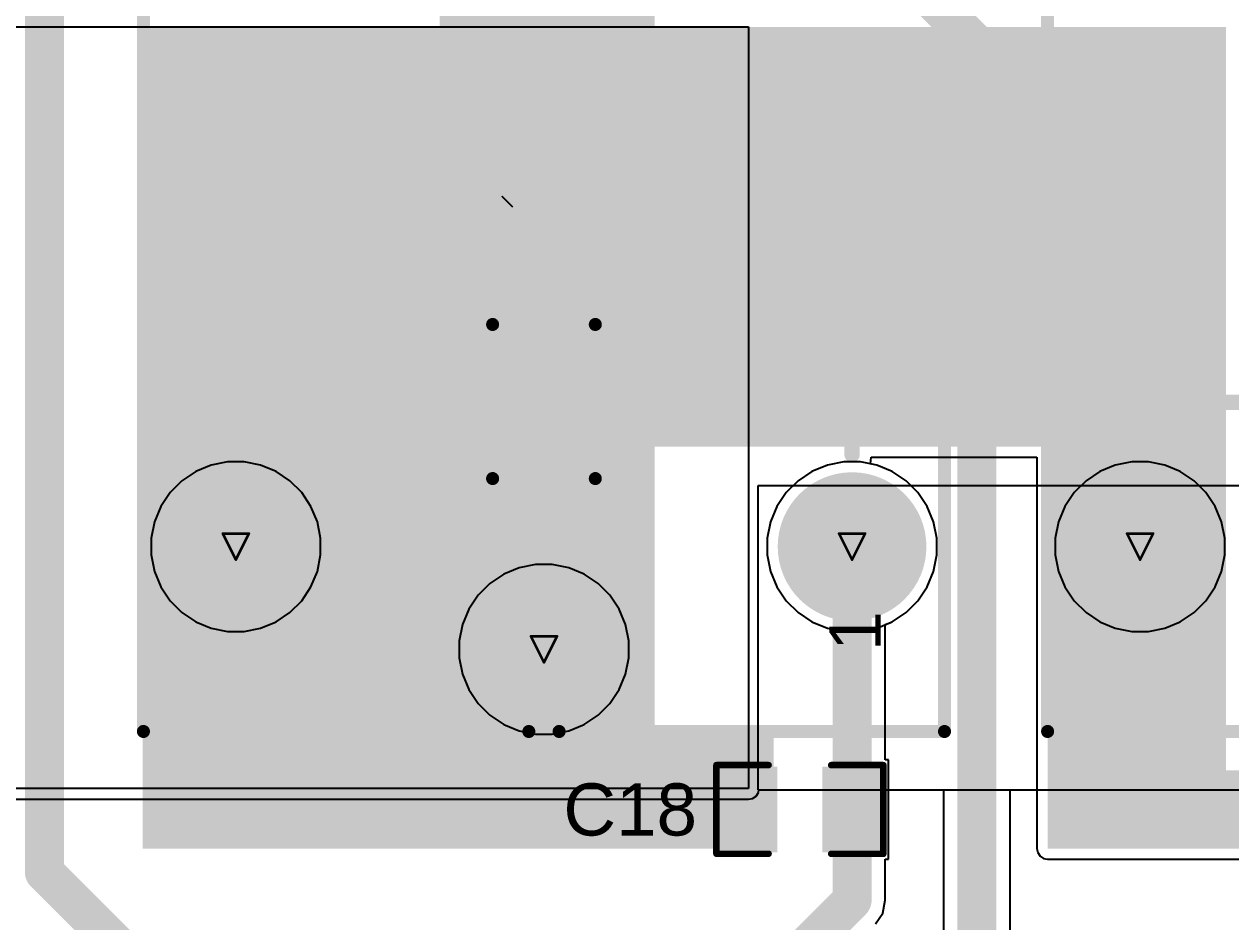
# Model space of a CAD drawing. Header units: inches. Extents: x -7 to 5163, y -3 to 5149.
# Drawn here: x 81.32 to 104.82, y 125.4 to 142.87 of the extents above; entities that cross this region are included whole.
import ezdxf

# ---------------------------------------------------------------- set-up
doc = ezdxf.new("R2010")
doc.units = ezdxf.units.IN
for name, color, linetype in [('Bottom Layer', 5, 'Continuous'), ('Bottom Solder', 6, 'Continuous'), ('Drill Drawing', 1, 'Continuous'), ('GND', 76, 'Continuous'), ('Multi-Layer', 9, 'Continuous'), ('Pad Holes', 156, 'Continuous'), ('PWR', 16, 'Continuous'), ('Top Layer', 1, 'Continuous'), ('Top Overlay', 2, 'Continuous'), ('Top Paste', 8, 'Continuous'), ('Top Solder', 216, 'Continuous')]:
    doc.layers.add(name, color=color, linetype=linetype)
doc.styles.add('Arial', font='', dxfattribs={"height": 0.2})
doc.styles.get('Arial').set_extended_font_data('Arial')

# ---------------------------------------------------------------- blocks, each defined once
blk = doc.blocks.new('SRD_05VDC_SL_C_8')
at = {"layer": 'Bottom Layer'}
h = blk.add_hatch(color=5, dxfattribs=at)
edge = h.paths.add_edge_path()
edge.add_arc((-5.100066, 5.999988), 1.397, 0, 360)
h = blk.add_hatch(color=5, dxfattribs=at)
edge = h.paths.add_edge_path()
edge.add_arc((7.100061999999999, 5.999479999999999), 1.397, 0, 360)
h = blk.add_hatch(color=5, dxfattribs=at)
edge = h.paths.add_edge_path()
edge.add_arc((-7.100061999999999, 0), 1.397, 0, 360)
h = blk.add_hatch(color=5, dxfattribs=at)
edge = h.paths.add_edge_path()
edge.add_arc((-5.100066, -5.999988), 1.397, 0, 360)
h = blk.add_hatch(color=5, dxfattribs=at)
edge = h.paths.add_edge_path()
edge.add_arc((7.100061999999999, -5.999479999999999), 1.397, 0, 360)
at = {"layer": 'Bottom Solder'}
h = blk.add_hatch(color=6, dxfattribs=at)
edge = h.paths.add_edge_path()
edge.add_arc((-5.100066, 5.999988), 1.4478, 0, 360)
h = blk.add_hatch(color=6, dxfattribs=at)
edge = h.paths.add_edge_path()
edge.add_arc((7.100061999999999, 5.999479999999999), 1.4478, 0, 360)
h = blk.add_hatch(color=6, dxfattribs=at)
edge = h.paths.add_edge_path()
edge.add_arc((-7.100061999999999, 0), 1.4478, 0, 360)
h = blk.add_hatch(color=6, dxfattribs=at)
edge = h.paths.add_edge_path()
edge.add_arc((-5.100066, -5.999988), 1.4478, 0, 360)
h = blk.add_hatch(color=6, dxfattribs=at)
edge = h.paths.add_edge_path()
edge.add_arc((7.100061999999999, -5.999479999999999), 1.4478, 0, 360)
at = {"layer": 'GND'}
h = blk.add_hatch(color=76, dxfattribs=at)
edge = h.paths.add_edge_path()
edge.add_arc((-5.100066, 5.999988), 1.397, 0, 360)
h = blk.add_hatch(color=76, dxfattribs=at)
edge = h.paths.add_edge_path()
edge.add_arc((7.100061999999999, 5.999479999999999), 1.397, 0, 360)
h = blk.add_hatch(color=76, dxfattribs=at)
edge = h.paths.add_edge_path()
edge.add_arc((-7.100061999999999, 0), 1.397, 0, 360)
h = blk.add_hatch(color=76, dxfattribs=at)
edge = h.paths.add_edge_path()
edge.add_arc((-5.100066, -5.999988), 1.397, 0, 360)
h = blk.add_hatch(color=76, dxfattribs=at)
edge = h.paths.add_edge_path()
edge.add_arc((7.100061999999999, -5.999479999999999), 1.397, 0, 360)
at = {"layer": 'Multi-Layer'}
h = blk.add_hatch(color=9, dxfattribs=at)
edge = h.paths.add_edge_path()
edge.add_arc((-5.100066, 5.999988), 1.397, 0, 360)
h = blk.add_hatch(color=9, dxfattribs=at)
edge = h.paths.add_edge_path()
edge.add_arc((7.100061999999999, 5.999479999999999), 1.397, 0, 360)
h = blk.add_hatch(color=9, dxfattribs=at)
edge = h.paths.add_edge_path()
edge.add_arc((-7.100061999999999, 0), 1.397, 0, 360)
h = blk.add_hatch(color=9, dxfattribs=at)
edge = h.paths.add_edge_path()
edge.add_arc((-5.100066, -5.999988), 1.397, 0, 360)
h = blk.add_hatch(color=9, dxfattribs=at)
edge = h.paths.add_edge_path()
edge.add_arc((7.100061999999999, -5.999479999999999), 1.397, 0, 360)
at = {"layer": 'Pad Holes'}
h = blk.add_hatch(color=7, dxfattribs=at)
edge = h.paths.add_edge_path()
edge.add_arc((-5.099989799999999, 5.999988), 0.7619999999999999, 0, 360)
h = blk.add_hatch(color=7, dxfattribs=at)
edge = h.paths.add_edge_path()
edge.add_arc((7.1000112, 5.999479999999999), 0.7619999999999999, 0, 360)
h = blk.add_hatch(color=7, dxfattribs=at)
edge = h.paths.add_edge_path()
edge.add_arc((-7.1000112, 0), 0.7619999999999999, 0, 360)
h = blk.add_hatch(color=7, dxfattribs=at)
edge = h.paths.add_edge_path()
edge.add_arc((-5.099989799999999, -5.999988), 0.7619999999999999, 0, 360)
h = blk.add_hatch(color=7, dxfattribs=at)
edge = h.paths.add_edge_path()
edge.add_arc((7.099935, -5.999479999999999), 0.7619999999999999, 0, 360)
at = {"layer": 'PWR'}
h = blk.add_hatch(color=16, dxfattribs=at)
edge = h.paths.add_edge_path()
edge.add_arc((-5.100066, 5.999988), 1.397, 0, 360)
h = blk.add_hatch(color=16, dxfattribs=at)
edge = h.paths.add_edge_path()
edge.add_arc((7.100061999999999, 5.999479999999999), 1.397, 0, 360)
h = blk.add_hatch(color=16, dxfattribs=at)
edge = h.paths.add_edge_path()
edge.add_arc((-7.100061999999999, 0), 1.397, 0, 360)
h = blk.add_hatch(color=16, dxfattribs=at)
edge = h.paths.add_edge_path()
edge.add_arc((-5.100066, -5.999988), 1.397, 0, 360)
h = blk.add_hatch(color=16, dxfattribs=at)
edge = h.paths.add_edge_path()
edge.add_arc((7.100061999999999, -5.999479999999999), 1.397, 0, 360)
at = {"layer": 'Top Layer'}
h = blk.add_hatch(color=1, dxfattribs=at)
edge = h.paths.add_edge_path()
edge.add_arc((-5.100066, 5.999988), 1.397, 0, 360)
h = blk.add_hatch(color=1, dxfattribs=at)
edge = h.paths.add_edge_path()
edge.add_arc((7.100061999999999, 5.999479999999999), 1.397, 0, 360)
h = blk.add_hatch(color=1, dxfattribs=at)
edge = h.paths.add_edge_path()
edge.add_arc((-7.100061999999999, 0), 1.397, 0, 360)
h = blk.add_hatch(color=1, dxfattribs=at)
edge = h.paths.add_edge_path()
edge.add_arc((-5.100066, -5.999988), 1.397, 0, 360)
h = blk.add_hatch(color=1, dxfattribs=at)
edge = h.paths.add_edge_path()
edge.add_arc((7.100061999999999, -5.999479999999999), 1.397, 0, 360)
at = {"layer": 'Top Solder'}
h = blk.add_hatch(color=216, dxfattribs=at)
edge = h.paths.add_edge_path()
edge.add_arc((-5.100066, 5.999988), 1.4478, 0, 360)
h = blk.add_hatch(color=216, dxfattribs=at)
edge = h.paths.add_edge_path()
edge.add_arc((7.100061999999999, 5.999479999999999), 1.4478, 0, 360)
h = blk.add_hatch(color=216, dxfattribs=at)
edge = h.paths.add_edge_path()
edge.add_arc((-7.100061999999999, 0), 1.4478, 0, 360)
h = blk.add_hatch(color=216, dxfattribs=at)
edge = h.paths.add_edge_path()
edge.add_arc((-5.100066, -5.999988), 1.4478, 0, 360)
h = blk.add_hatch(color=216, dxfattribs=at)
edge = h.paths.add_edge_path()
edge.add_arc((7.100061999999999, -5.999479999999999), 1.4478, 0, 360)
at = {"layer": 'Top Overlay'}
for points, const_width in [([(-8.6991444, 7.8000352), (10.5009696, 7.8000352)], 0.254), ([(-8.6991444, 7.8000352), (-8.6991444, 0.2946908)], 0.254), ([(10.500995, 7.8000098), (10.500995, -7.8000098)], 0.254), ([(-3.309874, 5.999988), (-2.2919944, 5.9999626)], 0.2999994), ([(-2.2919944, 5.999988), (-2.2919944, 1.0508488)], 0.2999994), ([(7.0993, 4.246879999999999), (7.0993, 2.0193)], 0.254), ([(-7.031735999999999, 3.727196), (-7.031735999999999, 1.7999964)], 0.2999994), ([(-7.031735999999999, 3.727196), (1.604264, 3.727196)], 0.2999994), ([(1.604264, 3.727196), (1.604264, 0.7272019999999999)], 0.2999994), ([(7.800593999999999, 2.30886), (6.150102, 0.70104)], 0.2999994), ([(-3.774948, 0.999998), (-0.7749539999999999, 0.999998)], 0.254), ([(-3.774948, 0.999998), (-3.774948, -0.999998)], 0.254), ([(-0.7749539999999999, 0.999998), (-0.7749539999999999, -0.999998)], 0.254), ([(1.604264, 0.7272019999999999), (1.628394, 0.7030466)], 0.2999994), ([(1.628394, 0.7030466), (5.644387999999999, 0.7030466)], 0.2999994), ([(5.644387999999999, 0.7030466), (6.152387999999999, 0.7030466)], 0.2999994), ([(-8.6991444, -0.2946908), (-8.6991444, -7.7999844)], 0.254), ([(7.168388, -0.31242), (7.168388, -4.25704)], 0.2999994), ([(-3.774948, -0.999998), (-0.7749539999999999, -0.999998)], 0.254), ([(-2.2919944, -1.0512552), (-2.2919944, -5.999988)], 0.2999994), ([(-2.2919944, -5.9999626), (-3.309874, -5.999988)], 0.2999994), ([(-8.699017399999999, -7.7999844), (10.5010966, -7.7999844)], 0.254)]:
    blk.add_lwpolyline(points, dxfattribs=dict(at, const_width=const_width))
for points, const_width in [([(-8.7626444, 7.8000352, 1), (-8.6356444, 7.8000352, 1)], 0.127), ([(-8.7626444, 7.8000352, 1), (-8.6356444, 7.8000352, 1)], 0.127), ([(10.4374696, 7.8000352, 1), (10.5644696, 7.8000352, 1)], 0.127), ([(10.437495, 7.8000098, 1), (10.564495, 7.8000098, 1)], 0.127), ([(-3.38487258, 5.999988, 1), (-3.23487542, 5.999988, 1)], 0.1499997), ([(-2.36699298, 5.999988, 1), (-2.21699582, 5.999988, 1)], 0.1499997), ([(-2.36699298, 5.9999626, 1), (-2.21699582, 5.9999626, 1)], 0.1499997), ([(7.0358, 4.246879999999999, 1), (7.162799999999999, 4.246879999999999, 1)], 0.127), ([(-7.106734579999999, 3.727196, 1), (-6.95673742, 3.727196, 1)], 0.1499997), ([(-7.106734579999999, 3.727196, 1), (-6.95673742, 3.727196, 1)], 0.1499997), ([(1.52926542, 3.727196, 1), (1.67926258, 3.727196, 1)], 0.1499997), ([(1.52926542, 3.727196, 1), (1.67926258, 3.727196, 1)], 0.1499997), ([(7.72559542, 2.30886, 1), (7.87559258, 2.30886, 1)], 0.1499997), ([(7.0358, 2.0193, 1), (7.162799999999999, 2.0193, 1)], 0.127), ([(-7.106734579999999, 1.7999964, 1), (-6.95673742, 1.7999964, 1)], 0.1499997), ([(-2.36699298, 1.0508488, 1), (-2.21699582, 1.0508488, 1)], 0.1499997), ([(-3.838448, 0.999998, 1), (-3.711448, 0.999998, 1)], 0.127), ([(-3.838448, 0.999998, 1), (-3.711448, 0.999998, 1)], 0.127), ([(-0.8384539999999999, 0.999998, 1), (-0.7114539999999999, 0.999998, 1)], 0.127), ([(-0.8384539999999999, 0.999998, 1), (-0.7114539999999999, 0.999998, 1)], 0.127), ([(1.52926542, 0.7272019999999999, 1), (1.67926258, 0.7272019999999999, 1)], 0.1499997), ([(1.52926542, 0.7272019999999999, 1), (1.67926258, 0.7272019999999999, 1)], 0.1499997), ([(1.55339542, 0.7030466, 1), (1.70339258, 0.7030466, 1)], 0.1499997), ([(1.55339542, 0.7030466, 1), (1.70339258, 0.7030466, 1)], 0.1499997), ([(5.569389419999999, 0.7030466, 1), (5.71938658, 0.7030466, 1)], 0.1499997), ([(5.569389419999999, 0.7030466, 1), (5.71938658, 0.7030466, 1)], 0.1499997), ([(6.07510342, 0.70104, 1), (6.225100579999999, 0.70104, 1)], 0.1499997), ([(6.077389419999999, 0.7030466, 1), (6.227386579999999, 0.7030466, 1)], 0.1499997), ([(-8.7626444, 0.2946908, 1), (-8.6356444, 0.2946908, 1)], 0.127), ([(-8.7626444, -0.2946908, 1), (-8.6356444, -0.2946908, 1)], 0.127), ([(7.093389419999999, -0.31242, 1), (7.243386579999999, -0.31242, 1)], 0.1499997), ([(-3.838448, -0.999998, 1), (-3.711448, -0.999998, 1)], 0.127), ([(-3.838448, -0.999998, 1), (-3.711448, -0.999998, 1)], 0.127), ([(-2.36699298, -1.0512552, 1), (-2.21699582, -1.0512552, 1)], 0.1499997), ([(-0.8384539999999999, -0.999998, 1), (-0.7114539999999999, -0.999998, 1)], 0.127), ([(-0.8384539999999999, -0.999998, 1), (-0.7114539999999999, -0.999998, 1)], 0.127), ([(7.093389419999999, -4.25704, 1), (7.243386579999999, -4.25704, 1)], 0.1499997), ([(-3.38487258, -5.999988, 1), (-3.23487542, -5.999988, 1)], 0.1499997), ([(-2.36699298, -5.9999626, 1), (-2.21699582, -5.9999626, 1)], 0.1499997), ([(-2.36699298, -5.999988, 1), (-2.21699582, -5.999988, 1)], 0.1499997), ([(-8.7626444, -7.7999844, 1), (-8.6356444, -7.7999844, 1)], 0.127), ([(-8.762517399999998, -7.7999844, 1), (-8.6355174, -7.7999844, 1)], 0.127), ([(10.437495, -7.8000098, 1), (10.564495, -7.8000098, 1)], 0.127), ([(10.4375966, -7.7999844, 1), (10.5645966, -7.7999844, 1)], 0.127)]:
    blk.add_lwpolyline(points, format="xyb", close=True, dxfattribs=dict(at, const_width=const_width))
at = {"layer": 'Top Overlay', "style": 'Arial'}
blk.add_text('1', height=1.00000054, dxfattribs=at).set_placement((-7.131989799999999, -6.558788))
blk = doc.blocks.new('SRD_05VDC_SL_C_12')
at = {"layer": 'Bottom Layer'}
h = blk.add_hatch(color=5, dxfattribs=at)
edge = h.paths.add_edge_path()
edge.add_arc((-5.100066, 5.999988), 1.397, 0, 360)
h = blk.add_hatch(color=5, dxfattribs=at)
edge = h.paths.add_edge_path()
edge.add_arc((7.100061999999999, 5.999479999999999), 1.397, 0, 360)
h = blk.add_hatch(color=5, dxfattribs=at)
edge = h.paths.add_edge_path()
edge.add_arc((-7.100061999999999, 0), 1.397, 0, 360)
h = blk.add_hatch(color=5, dxfattribs=at)
edge = h.paths.add_edge_path()
edge.add_arc((-5.100066, -5.999988), 1.397, 0, 360)
h = blk.add_hatch(color=5, dxfattribs=at)
edge = h.paths.add_edge_path()
edge.add_arc((7.100061999999999, -5.999479999999999), 1.397, 0, 360)
at = {"layer": 'Bottom Solder'}
h = blk.add_hatch(color=6, dxfattribs=at)
edge = h.paths.add_edge_path()
edge.add_arc((-5.100066, 5.999988), 1.4478, 0, 360)
h = blk.add_hatch(color=6, dxfattribs=at)
edge = h.paths.add_edge_path()
edge.add_arc((7.100061999999999, 5.999479999999999), 1.4478, 0, 360)
h = blk.add_hatch(color=6, dxfattribs=at)
edge = h.paths.add_edge_path()
edge.add_arc((-7.100061999999999, 0), 1.4478, 0, 360)
h = blk.add_hatch(color=6, dxfattribs=at)
edge = h.paths.add_edge_path()
edge.add_arc((-5.100066, -5.999988), 1.4478, 0, 360)
h = blk.add_hatch(color=6, dxfattribs=at)
edge = h.paths.add_edge_path()
edge.add_arc((7.100061999999999, -5.999479999999999), 1.4478, 0, 360)
at = {"layer": 'GND'}
h = blk.add_hatch(color=76, dxfattribs=at)
edge = h.paths.add_edge_path()
edge.add_arc((-5.100066, 5.999988), 1.397, 0, 360)
h = blk.add_hatch(color=76, dxfattribs=at)
edge = h.paths.add_edge_path()
edge.add_arc((7.100061999999999, 5.999479999999999), 1.397, 0, 360)
h = blk.add_hatch(color=76, dxfattribs=at)
edge = h.paths.add_edge_path()
edge.add_arc((-7.100061999999999, 0), 1.397, 0, 360)
h = blk.add_hatch(color=76, dxfattribs=at)
edge = h.paths.add_edge_path()
edge.add_arc((-5.100066, -5.999988), 1.397, 0, 360)
h = blk.add_hatch(color=76, dxfattribs=at)
edge = h.paths.add_edge_path()
edge.add_arc((7.100061999999999, -5.999479999999999), 1.397, 0, 360)
at = {"layer": 'Multi-Layer'}
h = blk.add_hatch(color=9, dxfattribs=at)
edge = h.paths.add_edge_path()
edge.add_arc((-5.100066, 5.999988), 1.397, 0, 360)
h = blk.add_hatch(color=9, dxfattribs=at)
edge = h.paths.add_edge_path()
edge.add_arc((7.100061999999999, 5.999479999999999), 1.397, 0, 360)
h = blk.add_hatch(color=9, dxfattribs=at)
edge = h.paths.add_edge_path()
edge.add_arc((-7.100061999999999, 0), 1.397, 0, 360)
h = blk.add_hatch(color=9, dxfattribs=at)
edge = h.paths.add_edge_path()
edge.add_arc((-5.100066, -5.999988), 1.397, 0, 360)
h = blk.add_hatch(color=9, dxfattribs=at)
edge = h.paths.add_edge_path()
edge.add_arc((7.100061999999999, -5.999479999999999), 1.397, 0, 360)
at = {"layer": 'Pad Holes'}
h = blk.add_hatch(color=7, dxfattribs=at)
edge = h.paths.add_edge_path()
edge.add_arc((-5.099989799999999, 5.999988), 0.7619999999999999, 0, 360)
h = blk.add_hatch(color=7, dxfattribs=at)
edge = h.paths.add_edge_path()
edge.add_arc((7.1000112, 5.999479999999999), 0.7619999999999999, 0, 360)
h = blk.add_hatch(color=7, dxfattribs=at)
edge = h.paths.add_edge_path()
edge.add_arc((-7.1000112, 0), 0.7619999999999999, 0, 360)
h = blk.add_hatch(color=7, dxfattribs=at)
edge = h.paths.add_edge_path()
edge.add_arc((-5.099989799999999, -5.999988), 0.7619999999999999, 0, 360)
h = blk.add_hatch(color=7, dxfattribs=at)
edge = h.paths.add_edge_path()
edge.add_arc((7.099935, -5.999479999999999), 0.7619999999999999, 0, 360)
at = {"layer": 'PWR'}
h = blk.add_hatch(color=16, dxfattribs=at)
edge = h.paths.add_edge_path()
edge.add_arc((-5.100066, 5.999988), 1.397, 0, 360)
h = blk.add_hatch(color=16, dxfattribs=at)
edge = h.paths.add_edge_path()
edge.add_arc((7.100061999999999, 5.999479999999999), 1.397, 0, 360)
h = blk.add_hatch(color=16, dxfattribs=at)
edge = h.paths.add_edge_path()
edge.add_arc((-7.100061999999999, 0), 1.397, 0, 360)
h = blk.add_hatch(color=16, dxfattribs=at)
edge = h.paths.add_edge_path()
edge.add_arc((-5.100066, -5.999988), 1.397, 0, 360)
h = blk.add_hatch(color=16, dxfattribs=at)
edge = h.paths.add_edge_path()
edge.add_arc((7.100061999999999, -5.999479999999999), 1.397, 0, 360)
at = {"layer": 'Top Layer'}
h = blk.add_hatch(color=1, dxfattribs=at)
edge = h.paths.add_edge_path()
edge.add_arc((-5.100066, 5.999988), 1.397, 0, 360)
h = blk.add_hatch(color=1, dxfattribs=at)
edge = h.paths.add_edge_path()
edge.add_arc((7.100061999999999, 5.999479999999999), 1.397, 0, 360)
h = blk.add_hatch(color=1, dxfattribs=at)
edge = h.paths.add_edge_path()
edge.add_arc((-7.100061999999999, 0), 1.397, 0, 360)
h = blk.add_hatch(color=1, dxfattribs=at)
edge = h.paths.add_edge_path()
edge.add_arc((-5.100066, -5.999988), 1.397, 0, 360)
h = blk.add_hatch(color=1, dxfattribs=at)
edge = h.paths.add_edge_path()
edge.add_arc((7.100061999999999, -5.999479999999999), 1.397, 0, 360)
at = {"layer": 'Top Solder'}
h = blk.add_hatch(color=216, dxfattribs=at)
edge = h.paths.add_edge_path()
edge.add_arc((-5.100066, 5.999988), 1.4478, 0, 360)
h = blk.add_hatch(color=216, dxfattribs=at)
edge = h.paths.add_edge_path()
edge.add_arc((7.100061999999999, 5.999479999999999), 1.4478, 0, 360)
h = blk.add_hatch(color=216, dxfattribs=at)
edge = h.paths.add_edge_path()
edge.add_arc((-7.100061999999999, 0), 1.4478, 0, 360)
h = blk.add_hatch(color=216, dxfattribs=at)
edge = h.paths.add_edge_path()
edge.add_arc((-5.100066, -5.999988), 1.4478, 0, 360)
h = blk.add_hatch(color=216, dxfattribs=at)
edge = h.paths.add_edge_path()
edge.add_arc((7.100061999999999, -5.999479999999999), 1.4478, 0, 360)
at = {"layer": 'Top Overlay'}
for points, const_width in [([(-8.6991444, 7.8000352), (10.5009696, 7.8000352)], 0.254), ([(-8.6991444, 7.8000352), (-8.6991444, 0.2946908)], 0.254), ([(10.500995, 7.8000098), (10.500995, -7.8000098)], 0.254), ([(-3.309874, 5.999988), (-2.2919944, 5.9999626)], 0.2999994), ([(-2.2919944, 5.999988), (-2.2919944, 1.0508488)], 0.2999994), ([(7.0993, 4.246879999999999), (7.0993, 2.0193)], 0.254), ([(-7.031735999999999, 3.727196), (-7.031735999999999, 1.7999964)], 0.2999994), ([(-7.031735999999999, 3.727196), (1.604264, 3.727196)], 0.2999994), ([(1.604264, 3.727196), (1.604264, 0.7272019999999999)], 0.2999994), ([(7.800593999999999, 2.30886), (6.150102, 0.70104)], 0.2999994), ([(-3.774948, 0.999998), (-0.7749539999999999, 0.999998)], 0.254), ([(-3.774948, 0.999998), (-3.774948, -0.999998)], 0.254), ([(-0.7749539999999999, 0.999998), (-0.7749539999999999, -0.999998)], 0.254), ([(1.604264, 0.7272019999999999), (1.628394, 0.7030466)], 0.2999994), ([(1.628394, 0.7030466), (5.644387999999999, 0.7030466)], 0.2999994), ([(5.644387999999999, 0.7030466), (6.152387999999999, 0.7030466)], 0.2999994), ([(-8.6991444, -0.2946908), (-8.6991444, -7.7999844)], 0.254), ([(7.168388, -0.31242), (7.168388, -4.25704)], 0.2999994), ([(-3.774948, -0.999998), (-0.7749539999999999, -0.999998)], 0.254), ([(-2.2919944, -1.0512552), (-2.2919944, -5.999988)], 0.2999994), ([(-2.2919944, -5.9999626), (-3.309874, -5.999988)], 0.2999994), ([(-8.699017399999999, -7.7999844), (10.5010966, -7.7999844)], 0.254)]:
    blk.add_lwpolyline(points, dxfattribs=dict(at, const_width=const_width))
for points, const_width in [([(-8.7626444, 7.8000352, 1), (-8.6356444, 7.8000352, 1)], 0.127), ([(-8.7626444, 7.8000352, 1), (-8.6356444, 7.8000352, 1)], 0.127), ([(10.4374696, 7.8000352, 1), (10.5644696, 7.8000352, 1)], 0.127), ([(10.437495, 7.8000098, 1), (10.564495, 7.8000098, 1)], 0.127), ([(-3.38487258, 5.999988, 1), (-3.23487542, 5.999988, 1)], 0.1499997), ([(-2.36699298, 5.999988, 1), (-2.21699582, 5.999988, 1)], 0.1499997), ([(-2.36699298, 5.9999626, 1), (-2.21699582, 5.9999626, 1)], 0.1499997), ([(7.0358, 4.246879999999999, 1), (7.162799999999999, 4.246879999999999, 1)], 0.127), ([(-7.106734579999999, 3.727196, 1), (-6.95673742, 3.727196, 1)], 0.1499997), ([(-7.106734579999999, 3.727196, 1), (-6.95673742, 3.727196, 1)], 0.1499997), ([(1.52926542, 3.727196, 1), (1.67926258, 3.727196, 1)], 0.1499997), ([(1.52926542, 3.727196, 1), (1.67926258, 3.727196, 1)], 0.1499997), ([(7.72559542, 2.30886, 1), (7.87559258, 2.30886, 1)], 0.1499997), ([(7.0358, 2.0193, 1), (7.162799999999999, 2.0193, 1)], 0.127), ([(-7.106734579999999, 1.7999964, 1), (-6.95673742, 1.7999964, 1)], 0.1499997), ([(-2.36699298, 1.0508488, 1), (-2.21699582, 1.0508488, 1)], 0.1499997), ([(-3.838448, 0.999998, 1), (-3.711448, 0.999998, 1)], 0.127), ([(-3.838448, 0.999998, 1), (-3.711448, 0.999998, 1)], 0.127), ([(-0.8384539999999999, 0.999998, 1), (-0.7114539999999999, 0.999998, 1)], 0.127), ([(-0.8384539999999999, 0.999998, 1), (-0.7114539999999999, 0.999998, 1)], 0.127), ([(1.52926542, 0.7272019999999999, 1), (1.67926258, 0.7272019999999999, 1)], 0.1499997), ([(1.52926542, 0.7272019999999999, 1), (1.67926258, 0.7272019999999999, 1)], 0.1499997), ([(1.55339542, 0.7030466, 1), (1.70339258, 0.7030466, 1)], 0.1499997), ([(1.55339542, 0.7030466, 1), (1.70339258, 0.7030466, 1)], 0.1499997), ([(5.569389419999999, 0.7030466, 1), (5.71938658, 0.7030466, 1)], 0.1499997), ([(5.569389419999999, 0.7030466, 1), (5.71938658, 0.7030466, 1)], 0.1499997), ([(6.07510342, 0.70104, 1), (6.225100579999999, 0.70104, 1)], 0.1499997), ([(6.077389419999999, 0.7030466, 1), (6.227386579999999, 0.7030466, 1)], 0.1499997), ([(-8.7626444, 0.2946908, 1), (-8.6356444, 0.2946908, 1)], 0.127), ([(-8.7626444, -0.2946908, 1), (-8.6356444, -0.2946908, 1)], 0.127), ([(7.093389419999999, -0.31242, 1), (7.243386579999999, -0.31242, 1)], 0.1499997), ([(-3.838448, -0.999998, 1), (-3.711448, -0.999998, 1)], 0.127), ([(-3.838448, -0.999998, 1), (-3.711448, -0.999998, 1)], 0.127), ([(-2.36699298, -1.0512552, 1), (-2.21699582, -1.0512552, 1)], 0.1499997), ([(-0.8384539999999999, -0.999998, 1), (-0.7114539999999999, -0.999998, 1)], 0.127), ([(-0.8384539999999999, -0.999998, 1), (-0.7114539999999999, -0.999998, 1)], 0.127), ([(7.093389419999999, -4.25704, 1), (7.243386579999999, -4.25704, 1)], 0.1499997), ([(-3.38487258, -5.999988, 1), (-3.23487542, -5.999988, 1)], 0.1499997), ([(-2.36699298, -5.9999626, 1), (-2.21699582, -5.9999626, 1)], 0.1499997), ([(-2.36699298, -5.999988, 1), (-2.21699582, -5.999988, 1)], 0.1499997), ([(-8.7626444, -7.7999844, 1), (-8.6356444, -7.7999844, 1)], 0.127), ([(-8.762517399999998, -7.7999844, 1), (-8.6355174, -7.7999844, 1)], 0.127), ([(10.437495, -7.8000098, 1), (10.564495, -7.8000098, 1)], 0.127), ([(10.4375966, -7.7999844, 1), (10.5645966, -7.7999844, 1)], 0.127)]:
    blk.add_lwpolyline(points, format="xyb", close=True, dxfattribs=dict(at, const_width=const_width))
at = {"layer": 'Top Overlay', "style": 'Arial'}
blk.add_text('1', height=1.00000054, dxfattribs=at).set_placement((-7.131989799999999, -6.558788))
blk = doc.blocks.new('C___0805_75')
at = {"layer": 'Top Layer'}
for points in [[(-1.524, 0.7619999999999999), (-0.508, 0.7619999999999999), (-0.508, -0.7619999999999999), (-1.524, -0.7619999999999999)], [(0.508, 0.7619999999999999), (1.524, 0.7619999999999999), (1.524, -0.7619999999999999), (0.508, -0.7619999999999999)]]:
    blk.add_hatch(color=1, dxfattribs=at).paths.add_polyline_path(points)
at = {"layer": 'Top Paste'}
for points in [[(-1.524, 0.7619999999999999), (-0.508, 0.7619999999999999), (-0.508, -0.7619999999999999), (-1.524, -0.7619999999999999)], [(0.508, 0.7619999999999999), (1.524, 0.7619999999999999), (1.524, -0.7619999999999999), (0.508, -0.7619999999999999)]]:
    blk.add_hatch(color=8, dxfattribs=at).paths.add_polyline_path(points)
at = {"layer": 'Top Solder'}
for points in [[(-1.59399986, 0.8319998599999999), (-0.4380001399999999, 0.8319998599999999), (-0.4380001399999999, -0.8319998599999999), (-1.59399986, -0.8319998599999999)], [(0.4380001399999999, 0.8319998599999999), (1.59399986, 0.8319998599999999), (1.59399986, -0.8319998599999999), (0.4380001399999999, -0.8319998599999999)]]:
    blk.add_hatch(color=216, dxfattribs=at).paths.add_polyline_path(points)
at = {"layer": 'Top Overlay', "const_width": 0.127}
for points in [[(-1.6256, 0.8636), (-1.6256, -0.8636)], [(-0.6096, 0.8636), (-1.6256, 0.8636)], [(1.6256, 0.8636), (0.6096, 0.8636)], [(1.6256, 0.8636), (1.6256, -0.8636)], [(-0.6096, -0.8636), (-1.6256, -0.8636)], [(1.6256, -0.8636), (0.6096, -0.8636)]]:
    blk.add_lwpolyline(points, dxfattribs=at)
at = {"layer": 'Top Overlay', "const_width": 0.0635}
for points in [[(-1.65735, 0.8636, 1), (-1.59385, 0.8636, 1)], [(-1.65735, 0.8636, 1), (-1.59385, 0.8636, 1)], [(-0.64135, 0.8636, 1), (-0.57785, 0.8636, 1)], [(0.57785, 0.8636, 1), (0.64135, 0.8636, 1)], [(1.59385, 0.8636, 1), (1.65735, 0.8636, 1)], [(1.59385, 0.8636, 1), (1.65735, 0.8636, 1)], [(-1.65735, -0.8636, 1), (-1.59385, -0.8636, 1)], [(-1.65735, -0.8636, 1), (-1.59385, -0.8636, 1)], [(-0.64135, -0.8636, 1), (-0.57785, -0.8636, 1)], [(0.57785, -0.8636, 1), (0.64135, -0.8636, 1)], [(1.59385, -0.8636, 1), (1.65735, -0.8636, 1)], [(1.59385, -0.8636, 1), (1.65735, -0.8636, 1)]]:
    blk.add_lwpolyline(points, format="xyb", close=True, dxfattribs=at)

msp = doc.modelspace()

# ---------------------------------------------------------------- hatches: boundary and pattern name
at = {"layer": 'Top Layer'}
for points in [[(89.40929032, 126.8222), (93.59980264, 126.8222), (93.59980264, 157.3276), (89.40929032, 157.3276)], [(83.63014516, 134.64718562), (104.7242, 134.64718562), (104.7242, 142.81615074), (83.63014516, 142.81615074)], [(83.63014516, 126.8222), (93.59899999999999, 126.8222), (93.59899999999999, 142.8161482), (83.63014516, 142.8161482)], [(101.25042742, 126.8222), (104.72419746, 126.8222), (104.72419746, 142.8161482), (101.25042742, 142.8161482)], [(83.6422, 126.8222), (95.91915791999999, 126.8222), (95.91915791999999, 129.0828), (83.6422, 129.0828)], [(101.25042742, 126.8222), (113.52738534, 126.8222), (113.52738534, 128.3462), (101.25042742, 128.3462)]]:
    msp.add_hatch(color=1, dxfattribs=at).paths.add_polyline_path(points)

# ---------------------------------------------------------------- linework, layer by layer
at = {"layer": 'Bottom Layer'}
for p, q in [((72.41539999999999, 142.8242), (95.42779999999999, 142.8242)), ((95.42779999999999, 142.8242), (95.42779999999999, 127.9906)), ((95.60496246, 133.8834), (95.60496246, 127.9652)), ((106.21812386, 133.8834), (95.60496246, 133.8834)), ((95.42779999999999, 127.9906), (62.7634, 127.9906)), ((95.50708356, 127.79919068), (95.57429957999999, 127.84410042)), ((95.57429957999999, 127.84410042), (95.61920932, 127.91131644)), ((95.60496246, 127.9652), (106.21812386, 127.9652)), ((95.61920932, 127.91131644), (95.62992811999999, 127.9652)), ((95.62992811999999, 127.9652), (99.22535907999999, 127.9652)), ((99.22535907999999, 127.9652), (99.22535907999999, 11.32087144)), ((100.52024092, 11.05269316), (100.52024092, 127.9652)), ((100.52024092, 127.9652), (106.21812386, 127.9652)), ((62.7634, 127.78341982), (95.42779999999999, 127.78341982)), ((95.42779999999999, 127.78341982), (95.50708356, 127.79919068))]:
    msp.add_line(p, q, dxfattribs=at)
at = {"layer": 'Bottom Layer', "const_width": 0.7619999999999999}
for points in [[(97.44277692, 144.90138914), (99.8728, 142.47136606)], [(99.8728, 11.05269316), (99.8728, 142.47136606)]]:
    msp.add_lwpolyline(points, dxfattribs=at)
at = {"layer": 'Bottom Layer', "const_width": 0.3809999999999999}
msp.add_lwpolyline([(99.6823, 142.47136606, 1), (100.0633, 142.47136606, 1)], format="xyb", close=True, dxfattribs=at)
msp.add_lwpolyline([(99.6823, 142.47136606, 1), (100.0633, 142.47136606, 1)], format="xyb", close=True, dxfattribs=at)
at = {"layer": 'Drill Drawing', "const_width": 0.0508}
for points in [[(85.18918192, 132.95546434), (85.69718191999999, 132.95546434)], [(85.18918192, 132.95546434), (85.44318191999999, 132.44746434)], [(85.44318191999999, 132.44746434), (85.69718191999999, 132.95546434)], [(97.18915792, 132.95546434), (97.69715792, 132.95546434)], [(97.18915792, 132.95546434), (97.44315791999999, 132.44746434)], [(97.44315791999999, 132.44746434), (97.69715792, 132.95546434)], [(102.79740934, 132.95546434), (103.30540934, 132.95546434)], [(102.79740934, 132.95546434), (103.05140934, 132.44746434)], [(103.05140934, 132.44746434), (103.30540934, 132.95546434)], [(91.18916992, 130.95544294), (91.69716992, 130.95544294)], [(91.18916992, 130.95544294), (91.44316992, 130.44744294)], [(91.44316992, 130.44744294), (91.69716992, 130.95544294)]]:
    msp.add_lwpolyline(points, dxfattribs=at)
at = {"layer": 'Drill Drawing', "const_width": 0.0254}
for points in [[(85.17648191999999, 132.95546434, 1), (85.20188192, 132.95546434, 1)], [(85.17648191999999, 132.95546434, 1), (85.20188192, 132.95546434, 1)], [(85.68448192, 132.95546434, 1), (85.70988192, 132.95546434, 1)], [(85.68448192, 132.95546434, 1), (85.70988192, 132.95546434, 1)], [(97.17645791999999, 132.95546434, 1), (97.20185792, 132.95546434, 1)], [(97.17645791999999, 132.95546434, 1), (97.20185792, 132.95546434, 1)], [(97.68445792, 132.95546434, 1), (97.70985791999999, 132.95546434, 1)], [(97.68445792, 132.95546434, 1), (97.70985791999999, 132.95546434, 1)], [(102.78470934, 132.95546434, 1), (102.81010934, 132.95546434, 1)], [(102.78470934, 132.95546434, 1), (102.81010934, 132.95546434, 1)], [(103.29270934, 132.95546434, 1), (103.31810934, 132.95546434, 1)], [(103.29270934, 132.95546434, 1), (103.31810934, 132.95546434, 1)], [(85.43048191999999, 132.44746434, 1), (85.45588192, 132.44746434, 1)], [(85.43048191999999, 132.44746434, 1), (85.45588192, 132.44746434, 1)], [(97.43045792, 132.44746434, 1), (97.45585792, 132.44746434, 1)], [(97.43045792, 132.44746434, 1), (97.45585792, 132.44746434, 1)], [(103.03870934, 132.44746434, 1), (103.06410934, 132.44746434, 1)], [(103.03870934, 132.44746434, 1), (103.06410934, 132.44746434, 1)], [(91.17646992, 130.95544294, 1), (91.20186992, 130.95544294, 1)], [(91.17646992, 130.95544294, 1), (91.20186992, 130.95544294, 1)], [(91.68446992, 130.95544294, 1), (91.70986992, 130.95544294, 1)], [(91.68446992, 130.95544294, 1), (91.70986992, 130.95544294, 1)], [(91.43046992, 130.44744294, 1), (91.45586992, 130.44744294, 1)], [(91.43046992, 130.44744294, 1), (91.45586992, 130.44744294, 1)]]:
    msp.add_lwpolyline(points, format="xyb", close=True, dxfattribs=at)
at = {"layer": 'GND'}
for p, q in [((84.961603, 134.28894148), (84.66114131999998, 134.16448402)), ((85.28057366, 134.35238814), (84.961603, 134.28894148)), ((85.60579018, 134.35238814), (85.28057366, 134.35238814)), ((85.92476083999999, 134.28894148), (85.60579018, 134.35238814)), ((86.22522252, 134.16448402), (85.92476083999999, 134.28894148)), ((96.96157899999999, 134.28894148), (96.66111732, 134.16448402)), ((97.28054965999999, 134.35238814), (96.96157899999999, 134.28894148)), ((97.60576618, 134.35238814), (97.28054965999999, 134.35238814)), ((97.92473684, 134.28894148), (97.60576618, 134.35238814)), ((98.22519851999999, 134.16448402), (97.92473684, 134.28894148)), ((102.56983042, 134.28894148), (102.26936874, 134.16448402)), ((102.88880108, 134.35238814), (102.56983042, 134.28894148)), ((103.2140176, 134.35238814), (102.88880108, 134.35238814)), ((103.53298826, 134.28894148), (103.2140176, 134.35238814)), ((103.83344994, 134.16448402), (103.53298826, 134.28894148)), ((84.39073038, 133.98380366), (84.1607664, 133.75383968)), ((84.66114131999998, 134.16448402), (84.39073038, 133.98380366)), ((86.49563346, 133.98380366), (86.22522252, 134.16448402)), ((86.72559743999999, 133.75383968), (86.49563346, 133.98380366)), ((96.39070637999998, 133.98380366), (96.16074239999999, 133.75383968)), ((96.66111732, 134.16448402), (96.39070637999998, 133.98380366)), ((98.49560946, 133.98380366), (98.22519851999999, 134.16448402)), ((98.72557343999999, 133.75383968), (98.49560946, 133.98380366)), ((101.9989578, 133.98380366), (101.76899382, 133.75383968)), ((102.26936874, 134.16448402), (101.9989578, 133.98380366)), ((104.10386088, 133.98380366), (103.83344994, 134.16448402)), ((104.33382486, 133.75383968), (104.10386088, 133.98380366)), ((84.1607664, 133.75383968), (83.98008603999999, 133.48342874)), ((86.9062778, 133.48342874), (86.72559743999999, 133.75383968)), ((96.16074239999999, 133.75383968), (95.98006203999999, 133.48342874)), ((98.90625379999999, 133.48342874), (98.72557343999999, 133.75383968)), ((101.76899382, 133.75383968), (101.58831346, 133.48342874)), ((104.51450522, 133.48342874), (104.33382486, 133.75383968)), ((83.98008603999999, 133.48342874), (83.85562858, 133.18296706)), ((87.03073526, 133.18296706), (86.9062778, 133.48342874)), ((95.98006203999999, 133.48342874), (95.85560457999999, 133.18296706)), ((99.03071126, 133.18296706), (98.90625379999999, 133.48342874)), ((101.58831346, 133.48342874), (101.463856, 133.18296706)), ((104.63896268, 133.18296706), (104.51450522, 133.48342874)), ((83.85562858, 133.18296706), (83.79218191999999, 132.8639964)), ((87.09418192, 132.8639964), (87.03073526, 133.18296706)), ((95.85560457999999, 133.18296706), (95.79215792, 132.8639964)), ((99.09415791999999, 132.8639964), (99.03071126, 133.18296706)), ((101.463856, 133.18296706), (101.40040934, 132.8639964)), ((104.70240934, 132.8639964), (104.63896268, 133.18296706)), ((83.79218191999999, 132.8639964), (83.79218191999999, 132.53877988)), ((87.09418192, 132.53877988), (87.09418192, 132.8639964)), ((95.79215792, 132.8639964), (95.79215792, 132.53877988)), ((99.09415791999999, 132.53877988), (99.09415791999999, 132.8639964)), ((101.40040934, 132.8639964), (101.40040934, 132.53877988)), ((104.70240934, 132.53877988), (104.70240934, 132.8639964)), ((83.79218191999999, 132.53877988), (83.85562858, 132.21980922)), ((87.03073526, 132.21980922), (87.09418192, 132.53877988)), ((91.28056165999999, 132.35239214), (90.961591, 132.28894548)), ((91.60577817999999, 132.35239214), (91.28056165999999, 132.35239214)), ((91.92474883999999, 132.28894548), (91.60577817999999, 132.35239214)), ((95.79215792, 132.53877988), (95.85560457999999, 132.21980922)), ((99.03071126, 132.21980922), (99.09415791999999, 132.53877988)), ((101.40040934, 132.53877988), (101.463856, 132.21980922)), ((104.63896268, 132.21980922), (104.70240934, 132.53877988)), ((83.85562858, 132.21980922), (83.98008603999999, 131.91934754)), ((86.9062778, 131.91934754), (87.03073526, 132.21980922)), ((90.66112932, 132.16448802), (90.39071838, 131.98380766)), ((90.961591, 132.28894548), (90.66112932, 132.16448802)), ((92.22521051999999, 132.16448802), (91.92474883999999, 132.28894548)), ((92.49562146, 131.98380766), (92.22521051999999, 132.16448802)), ((95.85560457999999, 132.21980922), (95.98006203999999, 131.91934754)), ((98.90625379999999, 131.91934754), (99.03071126, 132.21980922)), ((101.463856, 132.21980922), (101.58831346, 131.91934754)), ((104.51450522, 131.91934754), (104.63896268, 132.21980922)), ((83.98008603999999, 131.91934754), (84.1607664, 131.6489366)), ((86.72559743999999, 131.6489366), (86.9062778, 131.91934754)), ((90.39071838, 131.98380766), (90.1607544, 131.75384368)), ((92.72558543999999, 131.75384368), (92.49562146, 131.98380766)), ((95.98006203999999, 131.91934754), (96.16074239999999, 131.6489366)), ((98.72557343999999, 131.6489366), (98.90625379999999, 131.91934754)), ((101.58831346, 131.91934754), (101.76899382, 131.6489366)), ((104.33382486, 131.6489366), (104.51450522, 131.91934754)), ((84.1607664, 131.6489366), (84.39073038, 131.41897262)), ((86.49563346, 131.41897262), (86.72559743999999, 131.6489366)), ((90.1607544, 131.75384368), (89.98007403999999, 131.48343274)), ((92.9062658, 131.48343274), (92.72558543999999, 131.75384368)), ((96.16074239999999, 131.6489366), (96.39070637999998, 131.41897262)), ((98.49560946, 131.41897262), (98.72557343999999, 131.6489366)), ((101.76899382, 131.6489366), (101.9989578, 131.41897262)), ((104.10386088, 131.41897262), (104.33382486, 131.6489366)), ((84.39073038, 131.41897262), (84.66114131999998, 131.23829226)), ((86.22522252, 131.23829226), (86.49563346, 131.41897262)), ((89.98007403999999, 131.48343274), (89.85561657999999, 131.18297106)), ((93.03072325999999, 131.18297106), (92.9062658, 131.48343274)), ((96.39070637999998, 131.41897262), (96.66111732, 131.23829226)), ((98.22519851999999, 131.23829226), (98.49560946, 131.41897262)), ((101.9989578, 131.41897262), (102.26936874, 131.23829226)), ((103.83344994, 131.23829226), (104.10386088, 131.41897262)), ((84.66114131999998, 131.23829226), (84.961603, 131.1138348)), ((85.92476083999999, 131.1138348), (86.22522252, 131.23829226)), ((89.85561657999999, 131.18297106), (89.79216992, 130.8640004)), ((93.09416992, 130.8640004), (93.03072325999999, 131.18297106)), ((96.66111732, 131.23829226), (96.96157899999999, 131.1138348)), ((97.92473684, 131.1138348), (98.22519851999999, 131.23829226)), ((102.26936874, 131.23829226), (102.56983042, 131.1138348)), ((103.53298826, 131.1138348), (103.83344994, 131.23829226)), ((84.961603, 131.1138348), (85.28057366, 131.05038814)), ((85.28057366, 131.05038814), (85.60579018, 131.05038814)), ((85.60579018, 131.05038814), (85.92476083999999, 131.1138348)), ((96.96157899999999, 131.1138348), (97.28054965999999, 131.05038814)), ((97.28054965999999, 131.05038814), (97.60576618, 131.05038814)), ((97.60576618, 131.05038814), (97.92473684, 131.1138348)), ((102.56983042, 131.1138348), (102.88880108, 131.05038814)), ((102.88880108, 131.05038814), (103.2140176, 131.05038814)), ((103.2140176, 131.05038814), (103.53298826, 131.1138348)), ((89.79216992, 130.8640004), (89.79216992, 130.53878388)), ((93.09416992, 130.53878388), (93.09416992, 130.8640004)), ((89.79216992, 130.53878388), (89.85561657999999, 130.21981322)), ((93.03072325999999, 130.21981322), (93.09416992, 130.53878388)), ((89.85561657999999, 130.21981322), (89.98007403999999, 129.91935154)), ((92.9062658, 129.91935154), (93.03072325999999, 130.21981322)), ((89.98007403999999, 129.91935154), (90.1607544, 129.6489406)), ((92.72558543999999, 129.6489406), (92.9062658, 129.91935154)), ((90.1607544, 129.6489406), (90.39071838, 129.41897662)), ((92.49562146, 129.41897662), (92.72558543999999, 129.6489406)), ((90.39071838, 129.41897662), (90.66112932, 129.23829626)), ((92.22521051999999, 129.23829626), (92.49562146, 129.41897662)), ((90.66112932, 129.23829626), (90.961591, 129.1138388)), ((90.961591, 129.1138388), (91.28056165999999, 129.05039214)), ((91.28056165999999, 129.05039214), (91.60577817999999, 129.05039214)), ((91.60577817999999, 129.05039214), (91.92474883999999, 129.1138388)), ((91.92474883999999, 129.1138388), (92.22521051999999, 129.23829626))]:
    msp.add_line(p, q, dxfattribs=at)
at = {"layer": 'PWR'}
for p, q in [((96.96157899999999, 134.28894148), (96.66111732, 134.16448402)), ((97.28054965999999, 134.35238814), (96.96157899999999, 134.28894148)), ((97.60576618, 134.35238814), (97.28054965999999, 134.35238814)), ((97.92473684, 134.28894148), (97.60576618, 134.35238814)), ((98.22519851999999, 134.16448402), (97.92473684, 134.28894148)), ((96.39070637999998, 133.98380366), (96.16074239999999, 133.75383968)), ((96.66111732, 134.16448402), (96.39070637999998, 133.98380366)), ((98.49560946, 133.98380366), (98.22519851999999, 134.16448402)), ((98.72557343999999, 133.75383968), (98.49560946, 133.98380366)), ((96.16074239999999, 133.75383968), (95.98006203999999, 133.48342874)), ((98.90625379999999, 133.48342874), (98.72557343999999, 133.75383968)), ((95.98006203999999, 133.48342874), (95.85560457999999, 133.18296706)), ((99.03071126, 133.18296706), (98.90625379999999, 133.48342874)), ((95.85560457999999, 133.18296706), (95.79215792, 132.8639964)), ((99.09415791999999, 132.8639964), (99.03071126, 133.18296706)), ((95.79215792, 132.8639964), (95.79215792, 132.53877988)), ((99.09415791999999, 132.53877988), (99.09415791999999, 132.8639964)), ((95.79215792, 132.53877988), (95.85560457999999, 132.21980922)), ((99.03071126, 132.21980922), (99.09415791999999, 132.53877988)), ((95.85560457999999, 132.21980922), (95.98006203999999, 131.91934754)), ((98.90625379999999, 131.91934754), (99.03071126, 132.21980922)), ((95.98006203999999, 131.91934754), (96.16074239999999, 131.6489366)), ((98.72557343999999, 131.6489366), (98.90625379999999, 131.91934754)), ((96.16074239999999, 131.6489366), (96.39070637999998, 131.41897262)), ((98.49560946, 131.41897262), (98.72557343999999, 131.6489366)), ((96.39070637999998, 131.41897262), (96.66111732, 131.23829226)), ((98.22519851999999, 131.23829226), (98.49560946, 131.41897262)), ((96.66111732, 131.23829226), (96.96157899999999, 131.1138348)), ((97.92473684, 131.1138348), (98.22519851999999, 131.23829226)), ((96.96157899999999, 131.1138348), (97.28054965999999, 131.05038814)), ((97.28054965999999, 131.05038814), (97.60576618, 131.05038814)), ((97.60576618, 131.05038814), (97.92473684, 131.1138348))]:
    msp.add_line(p, q, dxfattribs=at)
at = {"layer": 'Top Layer'}
for p, q in [((97.80375918, 134.31300544), (97.81626868, 134.44000544)), ((97.81626868, 134.44000544), (101.04324724, 134.44000544)), ((101.04324724, 134.44000544), (101.04324724, 128.3462)), ((97.92473684, 134.28894148), (97.80375918, 134.31300544)), ((98.22519851999999, 134.16448402), (97.92473684, 134.28894148)), ((98.49560946, 133.98380366), (98.22519851999999, 134.16448402)), ((98.72557343999999, 133.75383968), (98.49560946, 133.98380366)), ((98.90625379999999, 133.48342874), (98.72557343999999, 133.75383968)), ((99.03071126, 133.18296706), (98.90625379999999, 133.48342874)), ((99.09415791999999, 132.8639964), (99.03071126, 133.18296706)), ((99.09415791999999, 132.53877988), (99.09415791999999, 132.8639964)), ((99.03071126, 132.21980922), (99.09415791999999, 132.53877988)), ((98.90625379999999, 131.91934754), (99.03071126, 132.21980922)), ((98.72557343999999, 131.6489366), (98.90625379999999, 131.91934754)), ((98.49560946, 131.41897262), (98.72557343999999, 131.6489366)), ((98.22519851999999, 131.23829226), (98.49560946, 131.41897262)), ((98.09059884, 131.18253926), (98.22519851999999, 131.23829226)), ((98.09059884, 128.5494), (98.09059884, 131.18253926)), ((98.15435792, 128.5494), (98.09059884, 128.5494)), ((98.15435792, 126.619), (98.15435792, 128.5494)), ((101.04324724, 128.3462), (101.04324724, 126.8222)), ((101.04324724, 126.8222), (101.0590181, 126.74291644)), ((101.0590181, 126.74291644), (101.10392784, 126.67570042)), ((101.10392784, 126.67570042), (101.17114386, 126.63079068)), ((98.09059884, 125.81495792), (98.09059884, 126.619)), ((98.09059884, 126.619), (98.15435792, 126.619)), ((101.17114386, 126.63079068), (101.25042742, 126.61501982)), ((101.25042742, 126.61501982), (113.52738534, 126.61501982)), ((98.04131522, 125.56719362), (98.09059884, 125.81495792)), ((97.90096752, 125.35714832), (98.04131522, 125.56719362))]:
    msp.add_line(p, q, dxfattribs=at)
at = {"layer": 'Top Layer', "const_width": 0.7619999999999999}
for points in [[(81.7158259, 126.36113666), (81.7158259, 153.59156226)], [(97.44315791999999, 127.5842), (97.44315791999999, 132.70146434)], [(97.44315791999999, 125.81495792), (97.44315791999999, 127.5842)], [(81.7158259, 126.36113666), (83.64236256, 124.4346)], [(96.0628, 124.4346), (97.44315791999999, 125.81495792)]]:
    msp.add_lwpolyline(points, dxfattribs=at)
at = {"layer": 'Top Layer', "const_width": 0.3809999999999999}
for points in [[(97.25265792, 132.70146434, 1), (97.63365791999999, 132.70146434, 1)], [(97.25265792, 127.5842, 1), (97.63365791999999, 127.5842, 1)], [(97.25265792, 127.5842, 1), (97.63365791999999, 127.5842, 1)], [(81.5253259, 126.36113666, 1), (81.9063259, 126.36113666, 1)], [(81.5253259, 126.36113666, 1), (81.9063259, 126.36113666, 1)], [(97.25265792, 125.81495792, 1), (97.63365791999999, 125.81495792, 1)], [(97.25265792, 125.81495792, 1), (97.63365791999999, 125.81495792, 1)]]:
    msp.add_lwpolyline(points, format="xyb", close=True, dxfattribs=at)

# ---------------------------------------------------------------- block references
for name, p, rotation in [('SRD_05VDC_SL_C_12', (91.44316992, 137.80145414), 90), ('SRD_05VDC_SL_C_8', (109.05139734, 137.80145414), 90), ('C___0805_75', (96.42715792, 127.5842), 180)]:
    msp.add_blockref(name, p, dxfattribs=dict(rotation=rotation))

# ---------------------------------------------------------------- texts
at = {"layer": 'Top Overlay', "style": 'Arial'}
msp.add_text('C18', height=1.016, dxfattribs=at).set_placement((91.82141148, 127.0763651))

doc.saveas('drawing.dxf')
